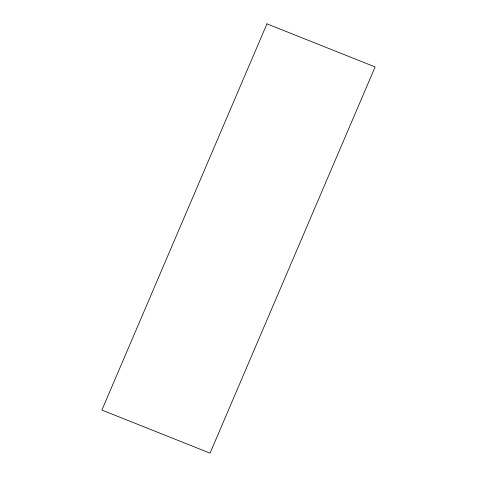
<?xml version="1.0" encoding="UTF-8"?>
<svg xmlns="http://www.w3.org/2000/svg" width="477" height="477" viewBox="0 0 477 477"><rect width="100%" height="100%" fill="white"/><g stroke="black" fill="none" stroke-linecap="round" stroke-linejoin="round"><path stroke-width="0.72" d="M266.947 23.85L101.881 410.065L210.053 453.15L375.119 66.935L266.947 23.85"/></g></svg>
